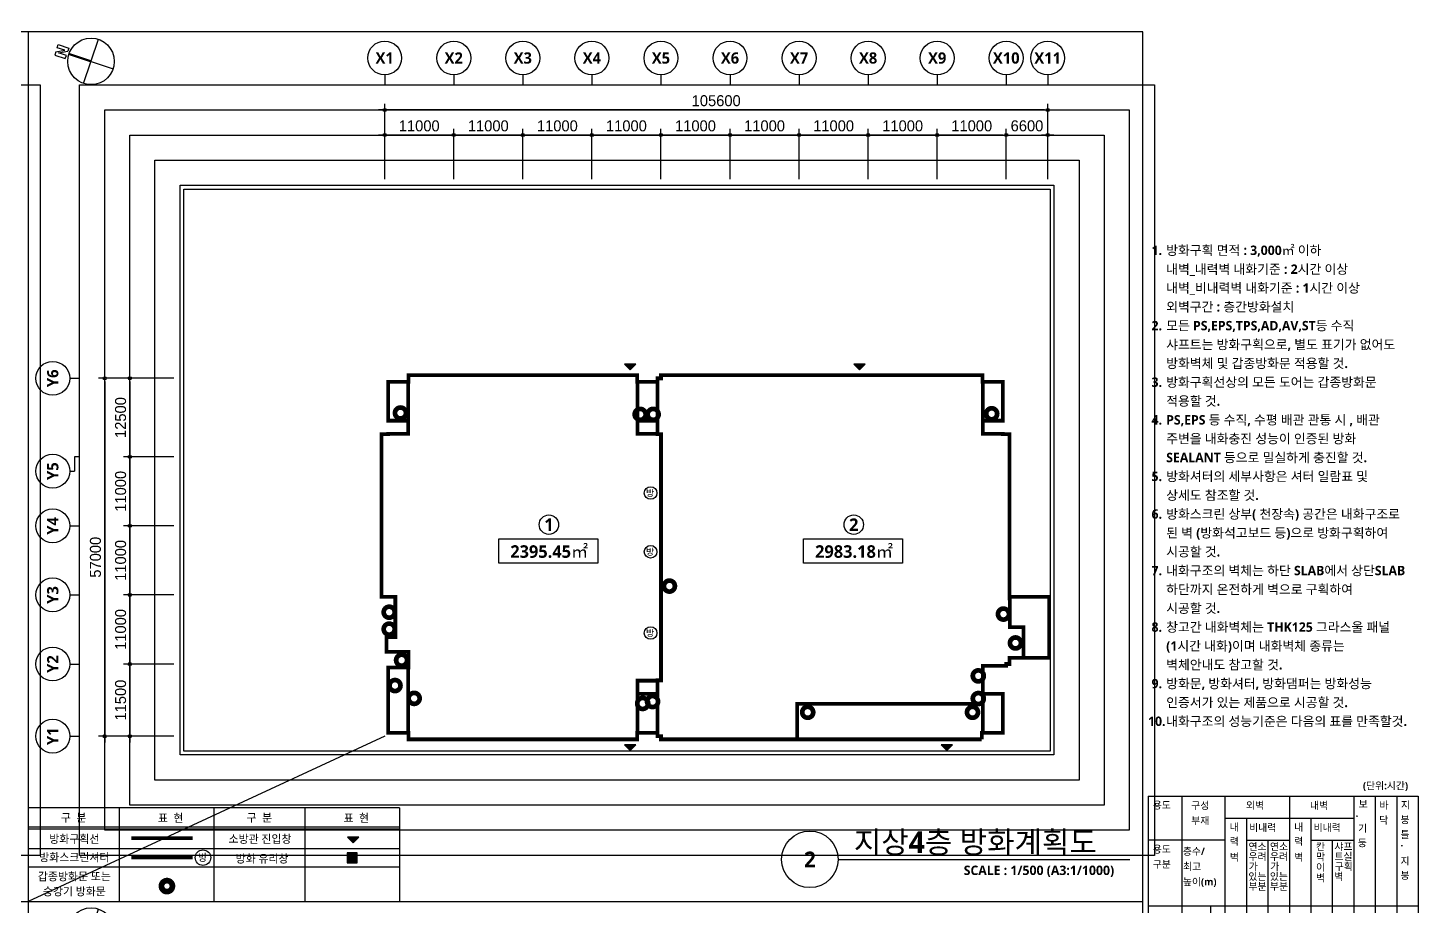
# Model space of a CAD drawing. Header units: millimetres. Extents: x 10000 to 828884, y 10000 to 287646.
# Drawn here: x 607431 to 828884, y 147769 to 287646 of the extents above; entities that cross this region are included whole.
import ezdxf
from ezdxf.enums import TextEntityAlignment as Align

# ---------------------------------------------------------------- set-up
doc = ezdxf.new("R2010")
doc.units = ezdxf.units.MM
doc.header["$LTSCALE"] = 800
doc.header["$MEASUREMENT"] = 0
doc.header["$PDSIZE"] = -5
doc.linetypes.add('HID', pattern=[2, 1.1, -0.9])
doc.linetypes.add('STD_HIDDEN', pattern=[3, 2, -1])
doc.layers.get('0').update_dxf_attribs({"linetype": 'CONTINUOUS'})
doc.layers.get('Defpoints').update_dxf_attribs({"color": 161, "linetype": 'CONTINUOUS'})
for name, color, linetype in [('A-ANNO-GRA1', 7, 'CONTINUOUS'), ('A-ANNO-NORT', 7, 'CONTINUOUS'), ('A-ANNO-NOTE', 7, 'CONTINUOUS'), ('A-ANNO-TEXT1', 7, 'CONTINUOUS'), ('A-ANNO-TEXT2', 3, 'CONTINUOUS'), ('A-ANNO-TITL', 7, 'CONTINUOUS'), ('A-CODE-FIRL', 2, 'CONTINUOUS'), ('A-CODE-FIRL2', 1, 'CONTINUOUS'), ('A-ST-AXIS-BUB', 7, 'CONTINUOUS'), ('A-ST-AXIS-DIM', 7, 'CONTINUOUS'), ('A-SYM2', 4, 'CONTINUOUS'), ('A-TEXT-면적', 3, 'CONTINUOUS'), ('AA-XXXX-TXT1', 2, 'CONTINUOUS'), ('T', 3, 'CONTINUOUS'), ('X-SEC-종$0$A-ST-AXIS-BUB', 7, 'CONTINUOUS'), ('방화구획', 2, 'CONTINUOUS'), ('방화스크린셔터', 1, 'STD_HIDDEN'), ('방화유리창', 4, 'CONTINUOUS')]:
    doc.layers.add(name, color=color, linetype=linetype)
for name, color, linetype, plot in [('Defpoint', 161, 'CONTINUOUS', False), ('G(그리드1)', 185, 'CONTINUOUS', False), ('G(그리드2)', 235, 'CONTINUOUS', False)]:
    doc.layers.add(name, color=color, linetype=linetype, plot=plot)
doc.styles.add('SH_대대리576', font='')
doc.styles.get("Standard").update_dxf_attribs({"font": 'SYMBOL'})
doc.styles.get('SH_대대리576').set_extended_font_data('NanumGothic', bold=True)
doc.dimstyles.new('SHP 500', dxfattribs={"dimscale": 500, "dimtxt": 3.5, "dimasz": 1, "dimexe": 2, "dimexo": 2, "dimgap": 1, "dimtad": 1, "dimdec": 0, "dimzin": 0, "dimdsep": 46, "dimblk": 'DIMDOT', "dimcen": 0.09, "dimclrd": 256, "dimclre": 256, "dimclrt": 3, "dimadec": 0, "dimazin": 1, "dimtfac": 1, "dimtdec": 0, "dimtix": 1, "dimtmove": 2, "dimatfit": 0, "dimldrblk": 'DIMDOT', "dimfxl": 1, "dimtolj": 1, "dimtzin": 0, "dimlwd": -1, "dimlwe": -1, "dimarcsym": 0})

# ---------------------------------------------------------------- blocks, each defined once
blk = doc.blocks.new('*U4373')
at = {"layer": 'A-ANNO-TITL'}
blk.add_line((0, 0), (4647, 0), dxfattribs=at)
blk.add_circle((-450, 0), 450, dxfattribs=at)
at = {"layer": 'AA-XXXX-TXT1', "style": 'SH_대대리576'}
blk.add_attdef('DWG.TITLE', (250, 100), '', height=350, dxfattribs=at)
at = {"layer": 'AA-XXXX-TXT1', "color": 7, "style": 'SH_대대리576'}
blk.add_attdef('NO1', text='', height=300, dxfattribs=at).set_placement((-450, 0), align=Align.MIDDLE)
at = {"layer": 'AA-XXXX-TXT1', "style": 'SH_대대리576'}
blk.add_attdef('SCALE', text='', height=150, dxfattribs=at).set_placement((4397, -100), align=Align.TOP_RIGHT)
blk = doc.blocks.new('DIMDOT')
at = {"color": 0}
blk.add_line((-2, 0), (2, 0), dxfattribs=at)
for radius in [0.5, 0.25]:
    blk.add_circle((0, 0), radius, dxfattribs=at)
blk = doc.blocks.new('*D5121')
at = {"layer": 'A-ST-AXIS-DIM'}
for p, q in [((630675, 231834), (618675, 231834)), ((619675, 231334), (619675, 175334)), ((630675, 174834), (618675, 174834))]:
    blk.add_line(p, q, dxfattribs=at)
at = {"layer": 'Defpoints', "color": 0}
for p in [(631675, 231834), (619675, 174834), (631675, 174834)]:
    blk.add_point(p, dxfattribs=at)
at = {"layer": 'A-ST-AXIS-DIM', "linetype": 'ByBlock', "xscale": 500, "yscale": 500, "zscale": 500}
for p, rotation in [((619675, 231834), 90), ((619675, 174834), 270)]:
    blk.add_blockref('DIMDOT', p, dxfattribs=dict(at, rotation=rotation))
at = {"layer": 'A-ST-AXIS-DIM', "color": 3, "insert": (618213, 203334), "char_height": 1750, "attachment_point": 5, "rotation": 90}
blk.add_mtext('\\A1;57000', dxfattribs=at)
blk = doc.blocks.new('*D5122')
at = {"layer": 'A-ST-AXIS-DIM'}
for p, q in [((630675, 186334), (622675, 186334)), ((623675, 185834), (623675, 175334)), ((630675, 174834), (622675, 174834))]:
    blk.add_line(p, q, dxfattribs=at)
at = {"layer": 'Defpoints', "color": 0}
for p in [(631675, 186334), (623675, 174834), (631675, 174834)]:
    blk.add_point(p, dxfattribs=at)
at = {"layer": 'A-ST-AXIS-DIM', "linetype": 'ByBlock', "xscale": 500, "yscale": 500, "zscale": 500}
for p, rotation in [((623675, 186334), 90), ((623675, 174834), 270)]:
    blk.add_blockref('DIMDOT', p, dxfattribs=dict(at, rotation=rotation))
at = {"layer": 'A-ST-AXIS-DIM', "color": 3, "insert": (622213, 180584), "char_height": 1750, "attachment_point": 5, "rotation": 90}
blk.add_mtext('\\A1;11500', dxfattribs=at)
blk = doc.blocks.new('*D5123')
at = {"layer": 'A-ST-AXIS-DIM'}
for p, q in [((630675, 197334), (622675, 197334)), ((623675, 196834), (623675, 186834)), ((630675, 186334), (622675, 186334))]:
    blk.add_line(p, q, dxfattribs=at)
at = {"layer": 'Defpoints', "color": 0}
for p in [(631675, 197334), (623675, 186334), (631675, 186334)]:
    blk.add_point(p, dxfattribs=at)
at = {"layer": 'A-ST-AXIS-DIM', "linetype": 'ByBlock', "xscale": 500, "yscale": 500, "zscale": 500}
for p, rotation in [((623675, 197334), 90), ((623675, 186334), 270)]:
    blk.add_blockref('DIMDOT', p, dxfattribs=dict(at, rotation=rotation))
at = {"layer": 'A-ST-AXIS-DIM', "color": 3, "insert": (622215, 191834), "char_height": 1750, "attachment_point": 5, "rotation": 90}
blk.add_mtext('\\A1;11000', dxfattribs=at)
blk = doc.blocks.new('*D5124')
at = {"layer": 'A-ST-AXIS-DIM'}
for p, q in [((630675, 208334), (622675, 208334)), ((623675, 207834), (623675, 197834)), ((630675, 197334), (622675, 197334))]:
    blk.add_line(p, q, dxfattribs=at)
at = {"layer": 'Defpoints', "color": 0}
for p in [(631675, 208334), (623675, 197334), (631675, 197334)]:
    blk.add_point(p, dxfattribs=at)
at = {"layer": 'A-ST-AXIS-DIM', "linetype": 'ByBlock', "xscale": 500, "yscale": 500, "zscale": 500}
for p, rotation in [((623675, 208334), 90), ((623675, 197334), 270)]:
    blk.add_blockref('DIMDOT', p, dxfattribs=dict(at, rotation=rotation))
at = {"layer": 'A-ST-AXIS-DIM', "color": 3, "insert": (622215, 202834), "char_height": 1750, "attachment_point": 5, "rotation": 90}
blk.add_mtext('\\A1;11000', dxfattribs=at)
blk = doc.blocks.new('*D5125')
at = {"layer": 'A-ST-AXIS-DIM'}
for p, q in [((630675, 219334), (622675, 219334)), ((623675, 218834), (623675, 208834)), ((630675, 208334), (622675, 208334))]:
    blk.add_line(p, q, dxfattribs=at)
at = {"layer": 'Defpoints', "color": 0}
for p in [(631675, 219334), (623675, 208334), (631675, 208334)]:
    blk.add_point(p, dxfattribs=at)
at = {"layer": 'A-ST-AXIS-DIM', "linetype": 'ByBlock', "xscale": 500, "yscale": 500, "zscale": 500}
for p, rotation in [((623675, 219334), 90), ((623675, 208334), 270)]:
    blk.add_blockref('DIMDOT', p, dxfattribs=dict(at, rotation=rotation))
at = {"layer": 'A-ST-AXIS-DIM', "color": 3, "insert": (622215, 213834), "char_height": 1750, "attachment_point": 5, "rotation": 90}
blk.add_mtext('\\A1;11000', dxfattribs=at)
blk = doc.blocks.new('*D5126')
at = {"layer": 'A-ST-AXIS-DIM'}
for p, q in [((630675, 231834), (622675, 231834)), ((623675, 231334), (623675, 219834)), ((630675, 219334), (622675, 219334))]:
    blk.add_line(p, q, dxfattribs=at)
at = {"layer": 'Defpoints', "color": 0}
for p in [(631675, 231834), (623675, 219334), (631675, 219334)]:
    blk.add_point(p, dxfattribs=at)
at = {"layer": 'A-ST-AXIS-DIM', "linetype": 'ByBlock', "xscale": 500, "yscale": 500, "zscale": 500}
for p, rotation in [((623675, 231834), 90), ((623675, 219334), 270)]:
    blk.add_blockref('DIMDOT', p, dxfattribs=dict(at, rotation=rotation))
at = {"layer": 'A-ST-AXIS-DIM', "color": 3, "insert": (622211, 225584), "char_height": 1750, "attachment_point": 5, "rotation": 90}
blk.add_mtext('\\A1;12500', dxfattribs=at)
blk = doc.blocks.new('*D5129')
at = {"layer": 'A-ST-AXIS-DIM'}
for p, q in [((664275, 263562), (664275, 275562)), ((769875, 263562), (769875, 275562)), ((769375, 274562), (664775, 274562))]:
    blk.add_line(p, q, dxfattribs=at)
at = {"layer": 'Defpoints', "color": 0}
for p in [(664275, 274562), (664275, 262562), (769875, 262562)]:
    blk.add_point(p, dxfattribs=at)
at = {"layer": 'A-ST-AXIS-DIM', "linetype": 'ByBlock', "xscale": 500, "yscale": 500, "zscale": 500, "rotation": 180}
blk.add_blockref('DIMDOT', (664275, 274562), dxfattribs=at)
at = {"layer": 'A-ST-AXIS-DIM', "linetype": 'ByBlock', "xscale": 500, "yscale": 500, "zscale": 500}
blk.add_blockref('DIMDOT', (769875, 274562), dxfattribs=at)
at = {"layer": 'A-ST-AXIS-DIM', "color": 3, "insert": (717075, 276028), "char_height": 1750, "attachment_point": 5}
blk.add_mtext('\\A1;105600', dxfattribs=at)
blk = doc.blocks.new('*D5130')
at = {"layer": 'A-ST-AXIS-DIM'}
for p, q in [((664275, 263562), (664275, 271562)), ((674775, 270562), (664775, 270562)), ((675275, 263562), (675275, 271562))]:
    blk.add_line(p, q, dxfattribs=at)
at = {"layer": 'Defpoints', "color": 0}
for p in [(664275, 270562), (664275, 262562), (675275, 262562)]:
    blk.add_point(p, dxfattribs=at)
at = {"layer": 'A-ST-AXIS-DIM', "linetype": 'ByBlock', "xscale": 500, "yscale": 500, "zscale": 500, "rotation": 180}
blk.add_blockref('DIMDOT', (664275, 270562), dxfattribs=at)
at = {"layer": 'A-ST-AXIS-DIM', "linetype": 'ByBlock', "xscale": 500, "yscale": 500, "zscale": 500}
blk.add_blockref('DIMDOT', (675275, 270562), dxfattribs=at)
at = {"layer": 'A-ST-AXIS-DIM', "color": 3, "insert": (669775, 272022), "char_height": 1750, "attachment_point": 5}
blk.add_mtext('\\A1;11000', dxfattribs=at)
blk = doc.blocks.new('*D5131')
at = {"layer": 'A-ST-AXIS-DIM'}
for p, q in [((675275, 263562), (675275, 271562)), ((685775, 270562), (675775, 270562)), ((686275, 263562), (686275, 271562))]:
    blk.add_line(p, q, dxfattribs=at)
at = {"layer": 'Defpoints', "color": 0}
for p in [(675275, 270562), (675275, 262562), (686275, 262562)]:
    blk.add_point(p, dxfattribs=at)
at = {"layer": 'A-ST-AXIS-DIM', "linetype": 'ByBlock', "xscale": 500, "yscale": 500, "zscale": 500, "rotation": 180}
blk.add_blockref('DIMDOT', (675275, 270562), dxfattribs=at)
at = {"layer": 'A-ST-AXIS-DIM', "linetype": 'ByBlock', "xscale": 500, "yscale": 500, "zscale": 500}
blk.add_blockref('DIMDOT', (686275, 270562), dxfattribs=at)
at = {"layer": 'A-ST-AXIS-DIM', "color": 3, "insert": (680775, 272022), "char_height": 1750, "attachment_point": 5}
blk.add_mtext('\\A1;11000', dxfattribs=at)
blk = doc.blocks.new('*D5132')
at = {"layer": 'A-ST-AXIS-DIM'}
for p, q in [((686275, 263562), (686275, 271562)), ((696775, 270562), (686775, 270562)), ((697275, 263562), (697275, 271562))]:
    blk.add_line(p, q, dxfattribs=at)
at = {"layer": 'Defpoints', "color": 0}
for p in [(686275, 270562), (686275, 262562), (697275, 262562)]:
    blk.add_point(p, dxfattribs=at)
at = {"layer": 'A-ST-AXIS-DIM', "linetype": 'ByBlock', "xscale": 500, "yscale": 500, "zscale": 500, "rotation": 180}
blk.add_blockref('DIMDOT', (686275, 270562), dxfattribs=at)
at = {"layer": 'A-ST-AXIS-DIM', "linetype": 'ByBlock', "xscale": 500, "yscale": 500, "zscale": 500}
blk.add_blockref('DIMDOT', (697275, 270562), dxfattribs=at)
at = {"layer": 'A-ST-AXIS-DIM', "color": 3, "insert": (691775, 272022), "char_height": 1750, "attachment_point": 5}
blk.add_mtext('\\A1;11000', dxfattribs=at)
blk = doc.blocks.new('*D5133')
at = {"layer": 'A-ST-AXIS-DIM'}
for p, q in [((697275, 263562), (697275, 271562)), ((707775, 270562), (697775, 270562)), ((708275, 263562), (708275, 271562))]:
    blk.add_line(p, q, dxfattribs=at)
at = {"layer": 'Defpoints', "color": 0}
for p in [(697275, 270562), (697275, 262562), (708275, 262562)]:
    blk.add_point(p, dxfattribs=at)
at = {"layer": 'A-ST-AXIS-DIM', "linetype": 'ByBlock', "xscale": 500, "yscale": 500, "zscale": 500, "rotation": 180}
blk.add_blockref('DIMDOT', (697275, 270562), dxfattribs=at)
at = {"layer": 'A-ST-AXIS-DIM', "linetype": 'ByBlock', "xscale": 500, "yscale": 500, "zscale": 500}
blk.add_blockref('DIMDOT', (708275, 270562), dxfattribs=at)
at = {"layer": 'A-ST-AXIS-DIM', "color": 3, "insert": (702775, 272022), "char_height": 1750, "attachment_point": 5}
blk.add_mtext('\\A1;11000', dxfattribs=at)
blk = doc.blocks.new('*D5134')
at = {"layer": 'A-ST-AXIS-DIM'}
for p, q in [((708275, 263562), (708275, 271562)), ((718775, 270562), (708775, 270562)), ((719275, 263562), (719275, 271562))]:
    blk.add_line(p, q, dxfattribs=at)
at = {"layer": 'Defpoints', "color": 0}
for p in [(708275, 270562), (708275, 262562), (719275, 262562)]:
    blk.add_point(p, dxfattribs=at)
at = {"layer": 'A-ST-AXIS-DIM', "linetype": 'ByBlock', "xscale": 500, "yscale": 500, "zscale": 500, "rotation": 180}
blk.add_blockref('DIMDOT', (708275, 270562), dxfattribs=at)
at = {"layer": 'A-ST-AXIS-DIM', "linetype": 'ByBlock', "xscale": 500, "yscale": 500, "zscale": 500}
blk.add_blockref('DIMDOT', (719275, 270562), dxfattribs=at)
at = {"layer": 'A-ST-AXIS-DIM', "color": 3, "insert": (713775, 272022), "char_height": 1750, "attachment_point": 5}
blk.add_mtext('\\A1;11000', dxfattribs=at)
blk = doc.blocks.new('*D5135')
at = {"layer": 'A-ST-AXIS-DIM'}
for p, q in [((719275, 263562), (719275, 271562)), ((729775, 270562), (719775, 270562)), ((730275, 263562), (730275, 271562))]:
    blk.add_line(p, q, dxfattribs=at)
at = {"layer": 'Defpoints', "color": 0}
for p in [(719275, 270562), (719275, 262562), (730275, 262562)]:
    blk.add_point(p, dxfattribs=at)
at = {"layer": 'A-ST-AXIS-DIM', "linetype": 'ByBlock', "xscale": 500, "yscale": 500, "zscale": 500, "rotation": 180}
blk.add_blockref('DIMDOT', (719275, 270562), dxfattribs=at)
at = {"layer": 'A-ST-AXIS-DIM', "linetype": 'ByBlock', "xscale": 500, "yscale": 500, "zscale": 500}
blk.add_blockref('DIMDOT', (730275, 270562), dxfattribs=at)
at = {"layer": 'A-ST-AXIS-DIM', "color": 3, "insert": (724775, 272022), "char_height": 1750, "attachment_point": 5}
blk.add_mtext('\\A1;11000', dxfattribs=at)
blk = doc.blocks.new('*D5136')
at = {"layer": 'A-ST-AXIS-DIM'}
for p, q in [((730275, 263562), (730275, 271562)), ((740775, 270562), (730775, 270562)), ((741275, 263562), (741275, 271562))]:
    blk.add_line(p, q, dxfattribs=at)
at = {"layer": 'Defpoints', "color": 0}
for p in [(730275, 270562), (730275, 262562), (741275, 262562)]:
    blk.add_point(p, dxfattribs=at)
at = {"layer": 'A-ST-AXIS-DIM', "linetype": 'ByBlock', "xscale": 500, "yscale": 500, "zscale": 500, "rotation": 180}
blk.add_blockref('DIMDOT', (730275, 270562), dxfattribs=at)
at = {"layer": 'A-ST-AXIS-DIM', "linetype": 'ByBlock', "xscale": 500, "yscale": 500, "zscale": 500}
blk.add_blockref('DIMDOT', (741275, 270562), dxfattribs=at)
at = {"layer": 'A-ST-AXIS-DIM', "color": 3, "insert": (735775, 272022), "char_height": 1750, "attachment_point": 5}
blk.add_mtext('\\A1;11000', dxfattribs=at)
blk = doc.blocks.new('*D5137')
at = {"layer": 'A-ST-AXIS-DIM'}
for p, q in [((741275, 263562), (741275, 271562)), ((751775, 270562), (741775, 270562)), ((752275, 263562), (752275, 271562))]:
    blk.add_line(p, q, dxfattribs=at)
at = {"layer": 'Defpoints', "color": 0}
for p in [(741275, 270562), (741275, 262562), (752275, 262562)]:
    blk.add_point(p, dxfattribs=at)
at = {"layer": 'A-ST-AXIS-DIM', "linetype": 'ByBlock', "xscale": 500, "yscale": 500, "zscale": 500, "rotation": 180}
blk.add_blockref('DIMDOT', (741275, 270562), dxfattribs=at)
at = {"layer": 'A-ST-AXIS-DIM', "linetype": 'ByBlock', "xscale": 500, "yscale": 500, "zscale": 500}
blk.add_blockref('DIMDOT', (752275, 270562), dxfattribs=at)
at = {"layer": 'A-ST-AXIS-DIM', "color": 3, "insert": (746775, 272022), "char_height": 1750, "attachment_point": 5}
blk.add_mtext('\\A1;11000', dxfattribs=at)
blk = doc.blocks.new('*D5138')
at = {"layer": 'A-ST-AXIS-DIM'}
for p, q in [((752275, 263562), (752275, 271562)), ((762775, 270562), (752775, 270562)), ((763275, 263562), (763275, 271562))]:
    blk.add_line(p, q, dxfattribs=at)
at = {"layer": 'Defpoints', "color": 0}
for p in [(752275, 270562), (752275, 262562), (763275, 262562)]:
    blk.add_point(p, dxfattribs=at)
at = {"layer": 'A-ST-AXIS-DIM', "linetype": 'ByBlock', "xscale": 500, "yscale": 500, "zscale": 500, "rotation": 180}
blk.add_blockref('DIMDOT', (752275, 270562), dxfattribs=at)
at = {"layer": 'A-ST-AXIS-DIM', "linetype": 'ByBlock', "xscale": 500, "yscale": 500, "zscale": 500}
blk.add_blockref('DIMDOT', (763275, 270562), dxfattribs=at)
at = {"layer": 'A-ST-AXIS-DIM', "color": 3, "insert": (757775, 272022), "char_height": 1750, "attachment_point": 5}
blk.add_mtext('\\A1;11000', dxfattribs=at)
blk = doc.blocks.new('A-ST-AXIS-BUB-1')
at = {"layer": 'A-ST-AXIS-BUB'}
blk.add_line((0, 350), (0, 0), dxfattribs=at)
blk.add_circle((0, 950), 600, dxfattribs=at)
blk = doc.blocks.new('A-ST-AXIS-BUB-2')
at = {"layer": 'X-SEC-종$0$A-ST-AXIS-BUB'}
blk.add_line((1800, 1050, -103000), (1800, 525, -103000), dxfattribs=at)
at = {"layer": 'X-SEC-종$0$A-ST-AXIS-BUB', "elevation": -103000}
blk.add_lwpolyline([(3323, 0), (3323, 525), (1800, 525)], dxfattribs=at)
at = {"layer": 'X-SEC-종$0$A-ST-AXIS-BUB'}
blk.add_circle((1800, 2850, -103000), 1800, dxfattribs=at)
blk = doc.blocks.new('*D5396')
at = {"layer": 'A-ST-AXIS-DIM'}
for p, q in [((762775, 270562), (762275, 270562)), ((763275, 263562), (763275, 271562)), ((763275, 270562), (769875, 270562)), ((769875, 263562), (769875, 271562)), ((770375, 270562), (770875, 270562))]:
    blk.add_line(p, q, dxfattribs=at)
at = {"layer": 'Defpoints', "color": 0}
for p in [(769875, 270562), (763275, 262562), (769875, 262562)]:
    blk.add_point(p, dxfattribs=at)
at = {"layer": 'A-ST-AXIS-DIM', "linetype": 'ByBlock', "xscale": 500, "yscale": 500, "zscale": 500}
blk.add_blockref('DIMDOT', (763275, 270562), dxfattribs=at)
at = {"layer": 'A-ST-AXIS-DIM', "linetype": 'ByBlock', "xscale": 500, "yscale": 500, "zscale": 500, "rotation": 180}
blk.add_blockref('DIMDOT', (769875, 270562), dxfattribs=at)
at = {"layer": 'A-ST-AXIS-DIM', "color": 3, "insert": (766575, 272028), "char_height": 1750, "attachment_point": 5}
blk.add_mtext('\\A1;6600', dxfattribs=at)
blk = doc.blocks.new('A$C104A7F56')
at = {"layer": '방화유리창'}
h = blk.add_hatch(color=256, dxfattribs=at)
h.dxf.hatch_style = 1
h.paths.add_polyline_path([(0, 0), (1600, 0), (1600, 1600), (0, 1600)])
blk.add_lwpolyline([(0, 0), (1600, 0), (1600, 1600), (0, 1600)], close=True, dxfattribs=at)
blk = doc.blocks.new('dr-sy-018-D-M')
at = {"layer": 'A-ANNO-NORT'}
for p, q in [((-1, 16.4), (-2.5, 16.4)), ((-2.5, 16.4), (-2.5, 11.4)), ((-1, 16.4), (1, 12.8)), ((-1, 15.09), (1.05, 11.4)), ((-1, 11.4), (-1, 15.09)), ((1, 12.8), (1, 16.4)), ((1, 16.4), (2.5, 16.4)), ((2.5, 16.4), (2.5, 11.4)), ((-2.5, 11.4), (-1, 11.4)), ((2.5, 11.4), (1.05, 11.4)), ((-10.5, 0), (10.5, 0)), ((0, 0), (0, -10.5))]:
    blk.add_line(p, q, dxfattribs=at)
at = {"layer": 'A-ANNO-NORT', "const_width": 1}
blk.add_lwpolyline([(0, 10.5), (0, 0)], dxfattribs=at)
at = {"layer": 'A-ANNO-NORT'}
blk.add_circle((0, 0), 10.5, dxfattribs=at)
blk = doc.blocks.new('G$C3C123D65')
at = {"layer": 'A-SYM2'}
h = blk.add_hatch(color=253, dxfattribs=at)
h.dxf.hatch_style = 1
h.paths.add_polyline_path([(12240, 7020), (43020, 7020), (43020, 0), (12240, 0)])
for p, q in [((0, 31590), (43020, 31590)), ((0, 31590), (0, 0)), ((43020, 31590), (43020, 0)), ((43020, 14040), (0, 14040)), ((43020, 7020), (9960, 7020)), ((43020, 0), (0, 0))]:
    blk.add_line(p, q, dxfattribs=at)
for points in [[(5400, 31590), (5400, 0)], [(12240, 31590), (12240, 0)], [(22500, 31590), (22500, 0)], [(32760, 31590), (32760, 0)], [(36180, 31590), (36180, 0)], [(39600, 31590), (39600, 0)], [(12240, 28080), (32760, 28080)], [(15660, 28080), (15660, 0)], [(25920, 28080), (25920, 0)], [(12240, 24570), (0, 24570)], [(15660, 24570), (22500, 24570)], [(19080, 24570), (19080, 0)], [(25920, 24570), (32760, 24570)], [(29340, 24570), (29340, 0)], [(9960, 14040), (9960, 7020)], [(9960, 7020), (9960, 0)]]:
    blk.add_lwpolyline(points, dxfattribs=at)
at = {"layer": 'A-ANNO-NOTE', "style": 'SH_대대리576'}
for s, height, p in [('(단위:시간)', 1147.5, (34216, 32655)), ('용도', 1147.5, (734, 29565)), ('구성', 1147.5, (6869, 29508)), ('외벽', 1147.5, (15584, 29526)), ('내벽', 1147.5, (25778, 29515)), ('보', 1148, (33533, 29752)), ('바', 1148, (36840, 29569)), ('지', 1148, (40278, 29598)), ('부재', 1147.5, (6867, 27095)), ('내', 1148, (13005, 26068)), ('비내력', 1147.5, (16103, 25992)), ('내', 1148, (23265, 26068)), ('비내력', 1147.5, (26363, 25992)), (' ·', 1147.5, (32667, 27815)), ('기', 1148, (33451, 25885)), ('닥', 1148, (36811, 27176)), ('붕', 1148, (40208, 27238)), ('력', 1148, (13005, 23809)), ('력', 1148, (23265, 23809)), ('둥', 1148, (33397, 23562)), ('틀', 1148, (40208, 24865)), ('용도', 1147.5, (734, 22545)), ('층수/', 1147.5, (5541, 22210)), ('벽', 1148, (13024, 21289)), ('우려', 1147.5, (15991, 21388)), ('연소', 1147.5, (15994, 22964)), ('우려', 1147.5, (19411, 21388)), ('연소', 1147.5, (19414, 22964)), ('벽', 1148, (23284, 21289)), ('칸', 1148, (26744, 22964)), ('막', 1148, (26744, 21335)), ('샤프', 1147.5, (29674, 22964)), ('트실', 1147.5, (29671, 21388)), ('.', 1148, (40208, 23572)), ('구분', 1147.5, (749, 20146)), ('최고', 1147.5, (5561, 19799)), ('가', 1148, (16039, 19801)), ('가', 1148, (19459, 19801)), ('이', 1148, (26744, 19676)), ('구획', 1147.5, (29719, 19801)), ('지', 1148, (40208, 20670)), ('높이(m)', 1147.5, (5541, 17360)), ('부분', 1147.5, (15991, 16635)), ('있는', 1147.5, (15973, 18201)), ('부분', 1147.5, (19411, 16635)), ('있는', 1147.5, (19393, 18201)), ('벽', 1148, (26744, 17987)), ('벽', 1148, (29653, 18201)), ('붕', 1148, (40208, 18387)), ('공', 1148, (1801, 10812)), ('초', 1148, (10178, 10883)), ('장,', 1147.5, (1796, 8412)), ('과', 1148, (10233, 8450)), ('2', 1148, (13559, 9652)), ('1.5', 1147.5, (16015, 9652)), ('0.5', 1147.5, (19435, 9652)), ('2', 1148, (23945, 9652)), ('1.5', 1147.5, (26275, 9652)), ('1.5', 1147.5, (29695, 9652)), ('3', 1148, (34205, 9652)), ('2', 1148, (37625, 9652)), ('1', 1148, (41045, 9652)), ('창', 1148, (1783, 6019)), ('12', 1147.5, (6205, 7267)), ('고', 1148, (1783, 3848)), ('/50', 1147.5, (6205, 5017)), ('이', 1148, (10171, 3976)), ('등', 1148, (1748, 1695)), ('하', 1148, (10184, 1568)), ('2', 1148, (13559, 2632)), ('1', 1148, (17105, 2632)), ('0.5', 1147.5, (19520, 2632)), ('2', 1148, (23945, 2632)), ('1', 1148, (27365, 2632)), ('1', 1148, (30785, 2632)), ('2', 1148, (34205, 2632)), ('2', 1148, (37625, 2632)), ('0.5', 1147.5, (40040, 2632))]:
    blk.add_text(s, height=height, dxfattribs=at).set_placement(p)

msp = doc.modelspace()

# ---------------------------------------------------------------- hatches: boundary and pattern name
at = {"layer": 'A-CODE-FIRL'}
h = msp.add_hatch(color=256, dxfattribs=at)
h.dxf.hatch_style = 1
h.paths.add_polyline_path([(703372.5, 233191), (704272.5, 234091), (702472.5, 234091)])
h = msp.add_hatch(color=256, dxfattribs=at)
h.dxf.hatch_style = 1
h.paths.add_polyline_path([(703374, 233183.1), (704274, 234083.1), (702474, 234083.1)])
h = msp.add_hatch(color=256, dxfattribs=at)
h.dxf.hatch_style = 1
h.paths.add_polyline_path([(739873.5, 233191), (740773.5, 234091), (738973.5, 234091)])
h = msp.add_hatch(color=256, dxfattribs=at)
h.dxf.hatch_style = 1
h.paths.add_polyline_path([(739875, 233183.1), (740775, 234083.1), (738975, 234083.1)])
h = msp.add_hatch(color=256, dxfattribs=at)
h.dxf.hatch_style = 1
h.paths.add_polyline_path([(703376, 172587.1), (704276, 173487.1), (702476, 173487.1)])
h = msp.add_hatch(color=256, dxfattribs=at)
h.dxf.hatch_style = 1
h.paths.add_polyline_path([(703377.5, 172579.3), (704277.5, 173479.3), (702477.5, 173479.3)])
h = msp.add_hatch(color=256, dxfattribs=at)
h.dxf.hatch_style = 1
h.paths.add_polyline_path([(753786, 172587.1), (754686, 173487.1), (752886, 173487.1)])
h = msp.add_hatch(color=256, dxfattribs=at)
h.dxf.hatch_style = 1
h.paths.add_polyline_path([(753787.5, 172579.3), (754687.5, 173479.3), (752887.5, 173479.3)])
h = msp.add_hatch(color=256, dxfattribs=at)
h.dxf.hatch_style = 1
h.paths.add_polyline_path([(659272.9, 157882.7), (660172.9, 158782.7), (658372.9, 158782.7)])

# ---------------------------------------------------------------- linework, layer by layer
msp.add_line((668075, 188283.9, 103000), (668075, 175235, 103000))
for points in [[(682428.6, 206269), (698212, 206269), (698212, 202380.6), (682428.6, 202380.6)], [(730981, 206269), (746764.4, 206269), (746764.4, 202380.6), (730981, 202380.6)]]:
    msp.add_lwpolyline(points, close=True)
for centre, radius in [((706622, 213561.7), 1000), ((690429, 208527.5), 1545.6), ((738981.4, 208527.5), 1545.6), ((706622, 204205.6), 1000), ((706622, 191271), 1000), ((635327.8, 155499.6), 1236.8)]:
    msp.add_circle(centre, radius)
at = {"layer": 'A-ANNO-GRA1'}
for p, q in [((607500, 287000), (607500, 10000)), ((607500, 163500), (637073.2, 163500)), ((621962.1, 163500), (621962.1, 148500)), ((637073.2, 163500), (666646.4, 163500)), ((637073.2, 163410.2), (637073.2, 148500)), ((651535.3, 163500), (651535.3, 148500)), ((666646.4, 163410.2), (666646.4, 148500)), ((607500, 160428.2), (637073.2, 160428.2)), ((607500, 160078.2), (637073.2, 160078.2)), ((637073.2, 160428.2), (666646.4, 160428.2)), ((637073.2, 160078.2), (666646.4, 160078.2)), ((430000, 148500), (785000, 148500)), ((607500, 148500), (637073.2, 148500)), ((637073.2, 148500), (666646.4, 148500))]:
    msp.add_line(p, q, dxfattribs=at)
at = {"layer": 'A-ANNO-GRA1', "color": 8}
for p, q in [((607500, 156933.5), (637073.2, 156933.5)), ((637073.2, 156933.5), (666646.4, 156933.5)), ((607500, 154010.9), (637073.2, 154010.9)), ((607500, 154010.9), (637073.2, 154010.9)), ((637073.2, 154010.9), (666646.4, 154010.9)), ((637073.2, 154010.9), (666646.4, 154010.9))]:
    msp.add_line(p, q, dxfattribs=at)
at = {"layer": 'A-CODE-FIRL', "elevation": 103000}
for points in [[(703372.5, 233191), (704272.5, 234091), (702472.5, 234091), (703372.5, 233191)], [(703374, 233183.1), (704274, 234083.1), (702474, 234083.1), (703374, 233183.1)], [(739873.5, 233191), (740773.5, 234091), (738973.5, 234091), (739873.5, 233191)], [(739875, 233183.1), (740775, 234083.1), (738975, 234083.1), (739875, 233183.1)], [(703376, 172587.1), (704276, 173487.1), (702476, 173487.1), (703376, 172587.1)], [(703377.5, 172579.3), (704277.5, 173479.3), (702477.5, 173479.3), (703377.5, 172579.3)], [(753786, 172587.1), (754686, 173487.1), (752886, 173487.1), (753786, 172587.1)], [(753787.5, 172579.3), (754687.5, 173479.3), (752887.5, 173479.3), (753787.5, 172579.3)]]:
    msp.add_lwpolyline(points, dxfattribs=at)
at = {"layer": 'A-CODE-FIRL'}
msp.add_lwpolyline([(659272.9, 157882.7), (660172.9, 158782.7), (658372.9, 158782.7), (659272.9, 157882.7)], dxfattribs=at)
at = {"layer": 'A-CODE-FIRL2', "const_width": 1750}
for points in [[(666411.3, 226305.9, 1), (667161.3, 226305.9, 1)], [(704584.1, 226087.9, 1), (705334.1, 226087.9, 1)], [(706653.9, 226087.9, 1), (707403.9, 226087.9, 1)], [(760574.3, 226185.9, 1), (761324.3, 226185.9, 1)], [(709243.8, 198744.1, 1), (709993.8, 198744.1, 1)], [(664617.3, 194584.9, 1), (665367.3, 194584.9, 1)], [(762452, 194283.9, 1), (763202, 194283.9, 1)], [(664617.3, 191890.2, 1), (665367.3, 191890.2, 1)], [(764365.2, 189683.9, 1), (765115.2, 189683.9, 1)], [(666596.3, 186935.9, 1), (667346.3, 186935.9, 1)], [(665540.9, 182900.8, 1), (666290.9, 182900.8, 1)], [(758444.3, 184445.8, 1), (759194.3, 184445.8, 1)], [(668589.3, 180862.9, 1), (669339.3, 180862.9, 1)], [(706562.5, 180357.5, 1), (707312.5, 180357.5, 1)], [(758444.3, 180834.9, 1), (759194.3, 180834.9, 1)], [(704994.1, 180053.1, 1), (705744.1, 180053.1, 1)], [(731274.1, 178645.5, 1), (732024.1, 178645.5, 1)], [(757518, 178645.5, 1), (758268, 178645.5, 1)], [(629589.3, 150511.3, 1), (629589.3, 151421.3, 1)]]:
    msp.add_lwpolyline(points, format="xyb", close=True, dxfattribs=at)
at = {"layer": 'Defpoint'}
msp.add_lwpolyline([(430000, 10000), (785000, 10000), (785000, 287000), (430000, 287000)], close=True, dxfattribs=at)
at = {"layer": 'Defpoint', "elevation": 103000}
msp.add_lwpolyline([(668025, 183683.9), (668025, 183683.9), (668025, 181583.9), (668025, 175383.9), (668075, 175383.9), (668075, 174333.9), (704475, 174333.9), (704475, 175383.9), (704525, 175383.9), (704525, 181583.9), (704525, 183683.9), (707725, 183683.9), (707725, 183733.9), (708275, 183733.9), (708275, 222933.9), (707725, 222933.9), (707725, 222983.9), (704525, 222983.9), (704525, 225083.9), (704525, 231283.9), (704475, 231283.9), (704475, 232333.9), (668075, 232333.9), (668075, 231283.9), (668025, 231283.9), (668025, 225083.9), (668025, 222983.9), (664825, 222983.9), (664825, 222933.9), (663775, 222933.9), (663775, 197033.9), (665975, 197033.9), (665975, 190633.9), (664575, 190633.9), (664575, 188283.9), (668075, 188283.9), (668075, 185783.9), (668025, 185783.9), (668025, 175383.9)], dxfattribs=at)
msp.add_lwpolyline([(763775, 187333.9), (766010, 187333.9), (766010, 192183.9), (763825, 192183.9), (763825, 196783.9), (763775, 196783.9), (763775, 197033.9), (763775, 222933.9), (762725, 222933.9), (762725, 222983.9), (759525, 222983.9), (759525, 225083.9), (759525, 231283.9), (759475, 231283.9), (759475, 232333.9), (708275, 232333.9), (708275, 231833.9), (707725, 231833.9), (707725, 231283.9), (707725, 225083.9), (707725, 222933.9), (708275, 222933.9), (708275, 183733.9), (707725, 183733.9), (707725, 181583.9), (707725, 175383.9), (707725, 174833.9), (708275, 174833.9), (708275, 174333.9), (729975, 174333.9), (729975, 179983.9), (759525, 179983.9), (759525, 181583.9), (759525, 183683.9), (759525, 186033.9), (762725, 186033.9), (763275, 186033.9), (763275, 186333.9), (763775, 186333.9)], close=True, dxfattribs=at)
at = {"layer": 'G(그리드1)'}
msp.add_line((664275, 174833.9), (607500, 148500), dxfattribs=at)
for points in [[(438175, 278562.5), (609375, 278562.5), (609375, 155862.5), (438175, 155862.5)], [(615675, 278562.5), (786875, 278562.5), (786875, 155862.5), (615675, 155862.5)], [(619675, 274562.5), (782875, 274562.5), (782875, 159862.5), (619675, 159862.5)], [(623675, 270562.5), (778875, 270562.5), (778875, 163862.5), (623675, 163862.5)], [(627675, 266562.5), (774875, 266562.5), (774875, 167862.5), (627675, 167862.5)], [(631675, 262562.5), (770875, 262562.5), (770875, 171862.5), (631675, 171862.5)]]:
    msp.add_lwpolyline(points, close=True, dxfattribs=at)
at = {"layer": 'G(그리드2)'}
msp.add_lwpolyline([(632275, 261962.5), (770275, 261962.5), (770275, 172462.5), (632275, 172462.5)], close=True, dxfattribs=at)
at = {"layer": '방화구획', "const_width": 600, "elevation": 103000}
for points in [[(708275, 218933.9), (708275, 222933.9), (707725, 222933.9), (707725, 222983.9), (704525, 222983.9), (704525, 225083.9), (704525, 231283.9), (704475, 231283.9), (704475, 232333.9), (668075, 232333.9), (668075, 231283.9), (668025, 231283.9), (668025, 225083.9), (668025, 222983.9), (664825, 222983.9), (664825, 222933.9), (663775, 222933.9), (663775, 197033.9), (665975, 197033.9), (665975, 190633.9), (664575, 190633.9), (664575, 188283.9), (668075, 188283.9), (668075, 185783.9), (668025, 185783.9), (668025, 175383.9)], [(708275, 186933.9), (708275, 183733.9), (707725, 183733.9), (707725, 181583.9), (707725, 175383.9), (707725, 174833.9), (708275, 174833.9), (708275, 174333.9), (729975, 174333.9), (729975, 179983.9), (759525, 179983.9), (759525, 181583.9), (759525, 183683.9), (759525, 186033.9), (762725, 186033.9), (763275, 186033.9), (763275, 186333.9), (763775, 186333.9), (763775, 187333.9), (766010, 187333.9), (766010, 192183.9), (763825, 192183.9), (763825, 196783.9), (763775, 196783.9), (763775, 197033.9), (763775, 222933.9), (762725, 222933.9), (762725, 222983.9), (759525, 222983.9), (759525, 225083.9), (759525, 231283.9), (759475, 231283.9), (759475, 232333.9), (708275, 232333.9), (708275, 231833.9), (707725, 231833.9), (707725, 231283.9), (707725, 225083.9), (707725, 222933.9), (708275, 222933.9), (708275, 218933.9)], [(708275, 199933.9), (708275, 197733.9)], [(708275, 197733.9), (708275, 199933.9)], [(708275, 196933.9), (708275, 199933.9)], [(763775, 197033.9), (770125, 197033.9), (770125, 187333.9), (763775, 187333.9)], [(668025, 183683.9), (668025, 183683.9), (668025, 181583.9), (668025, 175383.9), (668075, 175383.9), (668075, 174333.9), (704475, 174333.9), (704475, 175383.9), (704525, 175383.9), (704525, 181583.9), (704525, 183683.9), (707725, 183683.9), (707725, 183733.9), (708275, 183733.9), (708275, 186933.9)], [(704525, 181583.9), (707725, 181583.9)], [(759525, 179983.9), (759525, 175383.9), (759400, 175383.9), (759400, 174333.9)], [(759375, 174333.9), (729975, 174333.9)]]:
    msp.add_lwpolyline(points, dxfattribs=at)
for points in [[(668025, 225083.9), (664825, 225083.9), (664825, 231283.9), (668025, 231283.9)], [(704525, 225083.9), (707725, 225083.9), (707725, 231283.9), (704525, 231283.9)], [(759525, 225083.9), (762725, 225083.9), (762725, 231283.9), (759525, 231283.9)], [(664825, 185783.9), (664825, 175383.9), (668025, 175383.9), (668025, 185783.9)], [(704525, 181583.9), (707725, 181583.9), (707725, 175383.9), (704525, 175383.9)], [(759525, 181583.9), (762725, 181583.9), (762725, 175383.9), (759525, 175383.9)]]:
    msp.add_lwpolyline(points, close=True, dxfattribs=at)
at = {"layer": '방화구획', "const_width": 600}
msp.add_lwpolyline([(623917.8, 158608.3), (633695.7, 158608.3)], dxfattribs=at)
at = {"layer": '방화스크린셔터', "linetype": 'HID', "ltscale": 500, "const_width": 600, "elevation": 103000}
for points in [[(708275, 199933.9), (708275, 218933.9)], [(708275, 186933.9), (708275, 196933.9)]]:
    msp.add_lwpolyline(points, dxfattribs=at)
at = {"layer": '방화스크린셔터', "linetype": 'HID', "ltscale": 500, "const_width": 600}
msp.add_lwpolyline([(623917.8, 155510.7), (633695.7, 155510.7)], dxfattribs=at)

# ---------------------------------------------------------------- block references
for name, p in [('G$C3C123D65', (785864, 133717.5)), ('A$C104A7F56', (658304.5, 154672.2))]:
    msp.add_blockref(name, p)
ref = msp.add_blockref('*U4373', (736495, 155229.6), dxfattribs=dict(xscale=10, yscale=10, zscale=10))
ref.add_attrib('SCALE', 'SCALE : 1/500 (A3:1/1000)', dxfattribs={"layer": 'A-ANNO-TITL', "height": 1500, "style": 'SH_대대리576'}).set_placement((780462, 154229.6), align=Align.TOP_RIGHT)
ref.add_attrib('DWG.TITLE', '지상4층 방화계획도', (738995, 156229.6), dxfattribs={"layer": 'A-ANNO-TITL', "height": 3479.08, "style": 'SH_대대리576'})
ref.add_attrib('NO1', '2', dxfattribs={"layer": 'A-ANNO-TITL', "color": 7, "height": 2500, "style": 'SH_대대리576'}).set_placement((731995, 155229.6), align=Align.MIDDLE)
at = {"layer": 'A-ANNO-NORT', "xscale": 352.8000000000371, "yscale": 352.8000000000371, "zscale": 352.8000000000371, "rotation": 71.5319309375383}
for p in [(617500, 282300), (617500, 143800)]:
    msp.add_blockref('dr-sy-018-D-M', p, dxfattribs=at)
at = {"layer": 'A-ST-AXIS-BUB', "xscale": 4.5, "yscale": 4.5, "zscale": 4.5}
for p in [(664275, 278562.5), (675275, 278562.5), (686275, 278562.5), (697275, 278562.5), (708275, 278562.5), (719275, 278562.5), (730275, 278562.5), (741275, 278562.5), (752275, 278562.5), (763275, 278562.5), (769875, 278562.5)]:
    msp.add_blockref('A-ST-AXIS-BUB-1', p, dxfattribs=at)
at = {"layer": 'A-ST-AXIS-BUB'}
for name, p, xscale, yscale, zscale, rotation in [('A-ST-AXIS-BUB-1', (615675, 231833.9), 4.5, 4.5, 4.5, 90), ('A-ST-AXIS-BUB-2', (615675, 214349.6), 1.5, 1.5, 1.5, 90.00000000000001), ('A-ST-AXIS-BUB-1', (615675, 208333.9), 4.5, 4.5, 4.5, 90), ('A-ST-AXIS-BUB-1', (615675, 197333.9), 4.5, 4.5, 4.5, 90), ('A-ST-AXIS-BUB-1', (615675, 186333.9), 4.5, 4.5, 4.5, 90), ('A-ST-AXIS-BUB-1', (615675, 174833.9), 4.5, 4.5, 4.5, 90)]:
    msp.add_blockref(name, p, dxfattribs=dict(at, xscale=xscale, yscale=yscale, zscale=zscale, rotation=rotation))

# ---------------------------------------------------------------- texts
at = {"layer": 'A-ANNO-NOTE', "style": 'SH_대대리576'}
for s, p in [('구  분', (614729.3, 161852.9)), ('표  현', (630184.7, 161852.9)), ('구  분', (644302.5, 161852.9)), ('표  현', (659757.9, 161852.9)), ('방화구획선', (614845.5, 158505.6)), ('소방관 진입창', (644418.7, 158505.6)), ('방화스크린셔터', (614845.5, 155583)), ('방화 유리창', (644743.2, 155361)), ('갑종방화문 또는', (614845.5, 152531.8)), ('승강기 방화문', (614845.5, 150149))]:
    msp.add_text(s, height=1275, dxfattribs=at).set_placement(p, align=Align.MIDDLE)
at = {"layer": 'A-ANNO-TEXT1', "style": 'SH_대대리576'}
for s, p in [('X1', (664275, 282837.5)), ('X2', (675275, 282837.5)), ('X3', (686275, 282837.5)), ('X4', (697275, 282837.5)), ('X5', (708275, 282837.5)), ('X6', (719275, 282837.5)), ('X7', (730275, 282837.5)), ('X8', (741275, 282837.5)), ('X9', (752275, 282837.5)), ('X10', (763275, 282837.5)), ('X11', (769875, 282837.5))]:
    msp.add_text(s, height=1800, dxfattribs=at).set_placement(p, align=Align.MIDDLE_CENTER)
for s, p in [('Y6', (611400, 231833.9)), ('Y5', (611400, 217049.6)), ('Y4', (611400, 208333.9)), ('Y3', (611400, 197333.9)), ('Y2', (611400, 186333.9)), ('Y1', (611400, 174833.9))]:
    msp.add_text(s, height=1800, rotation=90, dxfattribs=at).set_placement(p, align=Align.MIDDLE_CENTER)
at = {"layer": 'A-ANNO-TEXT2', "style": 'SH_대대리576'}
for p in [(705902.4, 213053.1), (705902.4, 203697.1), (705902.4, 190762.4)]:
    msp.add_text('방', height=1000, dxfattribs=at).set_placement(p)
at = {"layer": 'A-ANNO-TITL', "style": 'SH_대대리576'}
for s, p in [('1.', (787248.3, 252217.5)), ('2.', (787248.3, 240217.5)), ('3.', (787248.3, 231217.5)), ('4.', (787248.3, 225217.5)), ('5.', (787248.3, 216217.5)), ('6.', (787248.3, 210217.5)), ('7.', (787248.3, 201217.5)), ('8.', (787248.3, 192217.5)), ('9.', (787248.3, 183217.5)), ('10.', (787248.3, 177217.5))]:
    msp.add_text(s, height=1500, dxfattribs=at).set_placement(p, align=Align.MIDDLE_CENTER)
for s, p in [('방화구획 면적 : 3,000㎡ 이하', (788748.3, 252217.5)), ('내벽_내력벽 내화기준 : 2시간 이상', (788748.3, 249217.5)), ('내벽_비내력벽 내화기준 : 1시간 이상', (788748.3, 246217.5)), ('외벽구간 : 층간방화설치', (788748.3, 243217.5)), ('모든 PS,EPS,TPS,AD,AV,ST등 수직', (788748.3, 240217.5)), ('샤프트는 방화구획으로, 별도 표기가 없어도', (788748.3, 237217.5)), ('방화벽체 및 갑종방화문 적용할 것.', (788748.3, 234217.5)), ('방화구획선상의 모든 도어는 갑종방화문', (788748.3, 231217.5)), ('적용할 것.', (788748.3, 228217.5)), ('PS,EPS 등 수직, 수평 배관 관통 시 , 배관', (788748.3, 225217.5)), ('주변을 내화충진 성능이 인증된 방화 ', (788748.3, 222217.5)), ('SEALANT 등으로 밀실하게 충진할 것.', (788748.3, 219217.5)), ('방화셔터의 세부사항은 셔터 일람표 및', (788748.3, 216217.5)), ('상세도 참조할 것.', (788748.3, 213217.5)), ('방화스크린 상부( 천장속) 공간은 내화구조로', (788748.3, 210217.5)), ('된 벽 (방화석고보드 등)으로 방화구획하여', (788748.3, 207217.5)), ('시공할 것.', (788748.3, 204217.5)), ('내화구조의 벽체는 하단 SLAB에서 상단SLAB', (788748.3, 201217.5)), ('하단까지 온전하게 벽으로 구획하여', (788748.3, 198217.5)), ('시공할 것.', (788748.3, 195217.5)), ('창고간 내화벽체는 THK125 그라스울 패널', (788748.3, 192217.5)), ('(1시간 내화)이며 내화벽체 종류는 ', (788748.3, 189217.5)), ('벽체안내도 참고할 것.', (788748.3, 186217.5)), ('방화문, 방화셔터, 방화댐퍼는 방화성능', (788748.3, 183217.5)), ('인증서가 있는 제품으로 시공할 것.', (788748.3, 180217.5)), ('내화구조의 성능기준은 다음의 표를 만족할것.', (788748.3, 177217.5))]:
    msp.add_text(s, height=1500, dxfattribs=at).set_placement(p, align=Align.MIDDLE_LEFT)
at = {"layer": 'A-TEXT-면적', "ltscale": 3, "style": 'SH_대대리576'}
for s, p in [('1', (690429, 208527.5)), ('2', (738981.4, 208527.5)), ('2395.45㎡', (690475.7, 204417.1)), ('2983.18㎡', (739028, 204417.1))]:
    msp.add_text(s, height=2000, dxfattribs=at).set_placement(p, align=Align.MIDDLE)
at = {"layer": 'T', "style": 'SH_대대리576'}
msp.add_text('방', height=1166.4, dxfattribs=at).set_placement((634541.7, 154948.9))

# ---------------------------------------------------------------- dimensions: what is measured, and where the dimension line sits
at = {"layer": 'A-ST-AXIS-DIM'}
for base, p1, p2, picture, middle in [((664275, 274562.5), (769875, 262562.5), (664275, 262562.5), '*D5129', (717075, 276028.2)), ((664275, 270562.5), (675275, 262562.5), (664275, 262562.5), '*D5130', (669775, 272022)), ((675275, 270562.5), (686275, 262562.5), (675275, 262562.5), '*D5131', (680775, 272022)), ((686275, 270562.5), (697275, 262562.5), (686275, 262562.5), '*D5132', (691775, 272022)), ((697275, 270562.5), (708275, 262562.5), (697275, 262562.5), '*D5133', (702775, 272022)), ((708275, 270562.5), (719275, 262562.5), (708275, 262562.5), '*D5134', (713775, 272022)), ((719275, 270562.5), (730275, 262562.5), (719275, 262562.5), '*D5135', (724775, 272022)), ((730275, 270562.5), (741275, 262562.5), (730275, 262562.5), '*D5136', (735775, 272022)), ((741275, 270562.5), (752275, 262562.5), (741275, 262562.5), '*D5137', (746775, 272022)), ((752275, 270562.5), (763275, 262562.5), (752275, 262562.5), '*D5138', (757775, 272022))]:
    dim = msp.add_linear_dim(base=base, p1=p1, p2=p2, dimstyle='SHP 500', dxfattribs=at)
    dim.commit()
    dim.dimension.update_dxf_attribs({"geometry": picture, "text_midpoint": middle})
for base, p1, p2, angle, picture, middle in [((769875, 270562.5), (763275, 262562.5), (769875, 262562.5), 180, '*D5396', (766575, 272028.2)), ((619675, 174833.9), (631675, 231833.9), (631675, 174833.9), 90, '*D5121', (618213, 203333.9)), ((623675, 219333.9), (631675, 231833.9), (631675, 219333.9), 90, '*D5126', (622210.5, 225583.9)), ((623675, 208333.9), (631675, 219333.9), (631675, 208333.9), 90, '*D5125', (622215.5, 213833.9)), ((623675, 197333.9), (631675, 208333.9), (631675, 197333.9), 90, '*D5124', (622215.5, 202833.9)), ((623675, 186333.9), (631675, 197333.9), (631675, 186333.9), 90, '*D5123', (622215.5, 191833.9)), ((623675, 174833.9), (631675, 186333.9), (631675, 174833.9), 90, '*D5122', (622213, 180583.9))]:
    dim = msp.add_linear_dim(base=base, p1=p1, p2=p2, angle=angle, dimstyle='SHP 500', dxfattribs=at)
    dim.commit()
    dim.dimension.update_dxf_attribs({"geometry": picture, "text_midpoint": middle})

doc.saveas('drawing.dxf')
